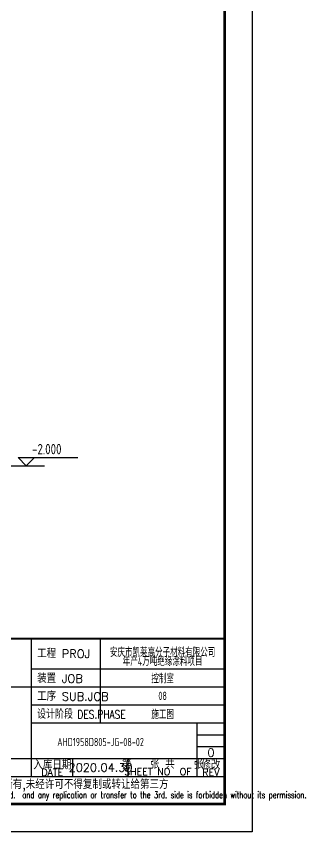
# Model space of a CAD drawing. Header units: millimetres. Extents: x 893615 to 897539, y 39650 to 40458.
# Drawn here: x 895572 to 895676.9, y 39650.1 to 39945.7 of the extents above; entities that cross this region are included whole.
import ezdxf
from ezdxf.enums import TextEntityAlignment as Align

# ---------------------------------------------------------------- set-up
doc = ezdxf.new("R2010")
doc.units = ezdxf.units.MM
doc.header["$LTSCALE"] = 1000
doc.header["$MEASUREMENT"] = 0
for name, color, linetype in [('AXIS', 3, 'Continuous'), ('JICHU', 60, 'Continuous'), ('文字', 7, 'Continuous'), ('水平标注', 2, 'Continuous'), ('水平钢筋', 7, 'Continuous'), ('附加箍筋标', 7, 'Continuous')]:
    doc.layers.add(name, color=color, linetype=linetype)
doc.styles.add('BIGFONT', font='', dxfattribs={"height": 0.2})
doc.styles.add('ECEC_TQ', font='txt_l.shx', dxfattribs={"bigfont": 'hztxt_l.shx'})
doc.styles.get("Standard").update_dxf_attribs({"font": 'gbenor.shx', "bigfont": 'gbcbig.shx'})
doc.styles.add('TSSD_REIN', font='tssdeng.shx', dxfattribs={"width": 0.7, "bigfont": 'tssdchn.shx'})
doc.styles.get('BIGFONT').set_extended_font_data('SimHei')

msp = doc.modelspace()

# ---------------------------------------------------------------- linework, layer by layer
at = {"color": 0}
msp.add_line((895657.565, 40244.145), (895657.565, 39650.145), dxfattribs=at)
for p, q in [((895577.565, 39670.145), (895577.565, 39720.145)), ((895602.565, 39689.645), (895602.565, 39720.145)), ((895647.565, 39660.145), (895647.565, 39720.145)), ((895577.565, 39709.145), (895647.565, 39709.145)), ((895467.565, 39702.645), (895577.565, 39702.645)), ((895577.565, 39702.645), (895647.565, 39702.645)), ((895577.565, 39696.145), (895647.565, 39696.145)), ((895577.565, 39689.645), (895647.565, 39689.645)), ((895637.565, 39670.145), (895637.565, 39689.645)), ((895637.565, 39685.312), (895647.565, 39685.312)), ((895637.565, 39680.978), (895647.565, 39680.978)), ((895522.565, 39676.645), (895647.565, 39676.645)), ((895592.565, 39670.145), (895592.565, 39676.645)), ((895612.565, 39670.145), (895612.565, 39676.645)), ((895467.565, 39670.145), (895647.565, 39670.145)), ((895467.565, 39660.145), (895647.565, 39660.145)), ((895657.565, 39650.145), (894816.565, 39650.145))]:
    msp.add_line(p, q)
at = {"color": 0, "const_width": 1}
msp.add_lwpolyline([(895647.565, 39660.145), (894841.565, 39660.145), (894841.565, 40234.145), (895647.565, 40234.145)], close=True, dxfattribs=at)
at = {"const_width": 0.7}
msp.add_lwpolyline([(895647.565, 39720.145), (895467.565, 39720.145)], dxfattribs=at)
at = {"layer": 'JICHU', "color": 32}
msp.add_line((895550.792, 39782.825), (895581.193, 39782.825), dxfattribs=at)
at = {"layer": '文字'}
msp.add_line((895570.043, 39782.825), (895582.217, 39782.825), dxfattribs=at)
at = {"layer": '水平标注'}
for p, q in [((895572.64, 39785.825), (895594.357, 39785.825)), ((895572.64, 39785.825), (895575.64, 39782.825)), ((895578.64, 39785.825), (895575.64, 39782.825))]:
    msp.add_line(p, q, dxfattribs=at)

# ---------------------------------------------------------------- texts
at = {"style": 'ECEC_TQ'}
for s, p in [('工程 PROJ', (895579.565, 39713.145)), ('装置 JOB', (895579.565, 39704.145)), ('工序 SUB.JOB', (895579.565, 39697.645))]:
    msp.add_text(s, height=3, dxfattribs=at).set_placement(p)
at = {"style": 'ECEC_TQ', "width": 0.8}
msp.add_text('设计阶段 DES.PHASE', height=3, dxfattribs=at).set_placement((895579.565, 39691.145))
at = {"style": 'ECEC_TQ'}
for s, height, p in [('入库日期', 3, (895585.065, 39674.645)), ('第   张 共   张', 3, (895625.065, 39674.895)), ('修改', 3, (895642.565, 39674.645)), ('DATE', 2.5, (895585.065, 39671.645)), ('SHEET NO  OF  ', 2.5, (895625.065, 39671.895)), ('REV', 2.5, (895642.565, 39671.645)), ('本文件专有权属安徽华东化工医药工程有限责任公司所有,未经许可不得复制或转让给第三方', 3, (895557.565, 39667.145))]:
    msp.add_text(s, height=height, dxfattribs=at).set_placement(p, align=Align.MIDDLE)
at = {"style": 'ECEC_TQ', "width": 0.72}
msp.add_text('The proprietary right of this document belongs to Anhui Huadong Chemical And Medical Engineering  Co.,Ltd.  and any replication or transfer to the 3rd. side is forbidden without its permission. ', height=2.5, dxfattribs=at).set_placement((895557.565, 39663.145), align=Align.MIDDLE)
at = {"style": 'ECEC_TQ'}
for tag, text, p in [('0', '0', (895642.565, 39678.812)), ('2020.04.30', ' ', (895602.565, 39673.395))]:
    msp.add_attdef(tag, text=text, height=3, dxfattribs=at).set_placement(p, align=Align.MIDDLE)
at = {"layer": 'AXIS', "style": 'TSSD_REIN', "width": 0.7}
for s, p in [('安庆市凯莱高分子材料有限公司', (895625.065, 39715.421)), ('年产4万吨绝缘涂料项目', (895625.065, 39712.19)), ('控制室', (895625.065, 39705.895)), ('08', (895625.065, 39699.395)), ('施工图', (895625.065, 39692.895)), ('AHD1958D805-JG-08-02', (895602.573, 39682.662))]:
    msp.add_text(s, height=3, dxfattribs=at).set_placement(p, align=Align.MIDDLE)
at = {"layer": '水平钢筋', "width": 0.9}
msp.add_text('-2.000', height=3.75, dxfattribs=at).set_placement((895577.721, 39786.967))
at = {"layer": '附加箍筋标', "style": 'BIGFONT'}
msp.add_text('fhreuityirueyhgiuheuigty ', height=0.002, dxfattribs=at).set_placement((895587.098, 39758.733))

doc.saveas('drawing.dxf')
